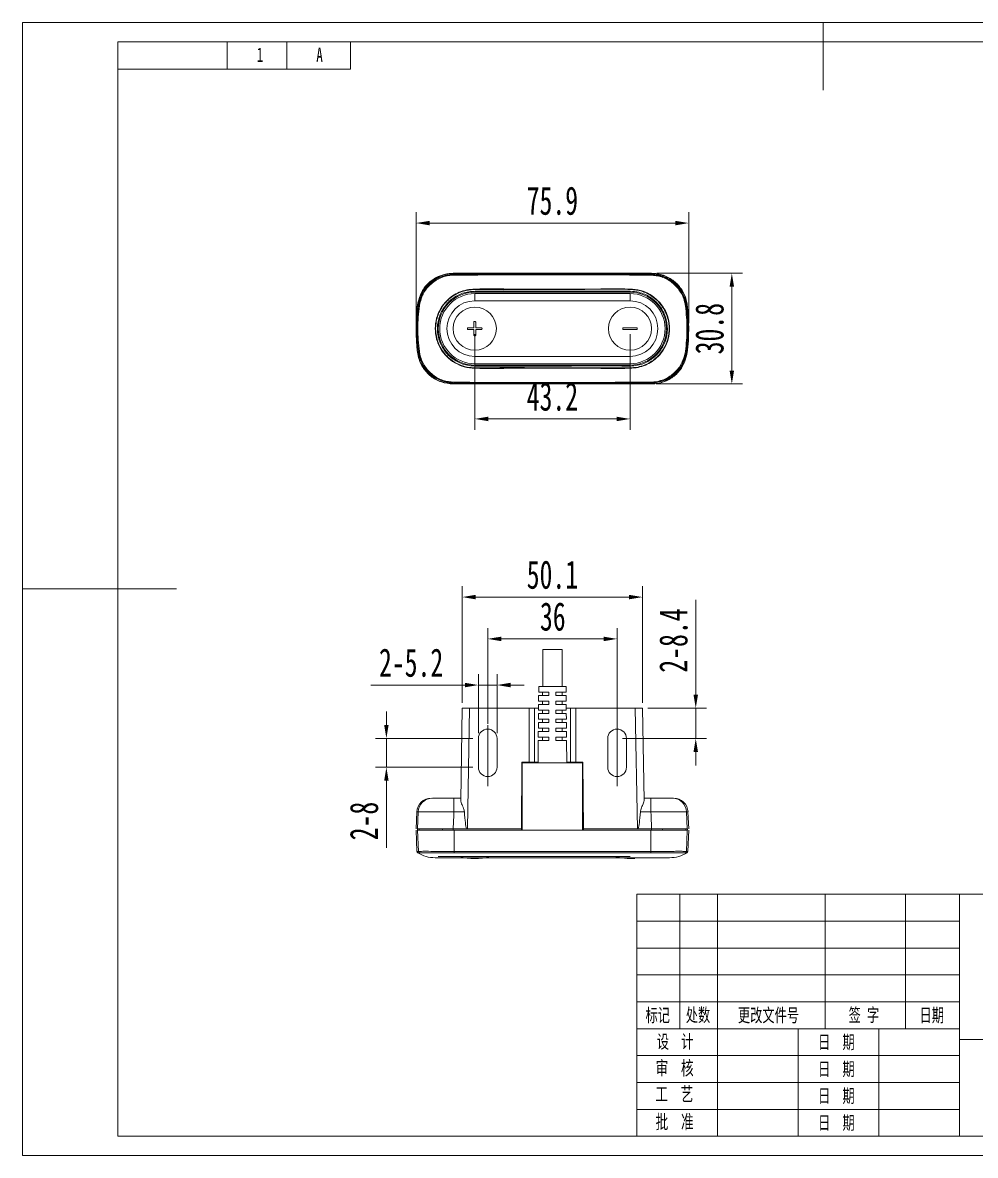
# Model space of a CAD drawing. Header units: millimetres. Extents: x 37 to 3702, y -325 to 1382.
# Drawn here: x 2699.8 to 2964.9, y 83.6 to 398.6 of the extents above; entities that cross this region are included whole.
import ezdxf

# ---------------------------------------------------------------- set-up
doc = ezdxf.new("R2010")
doc.units = ezdxf.units.MM
doc.header["$PDSIZE"] = -1
doc.layers.get('0').update_dxf_attribs({"lineweight": 20})
for name, color, linetype, lineweight in [('1轮廓实线层', 7, 'Continuous', 30), ('2细线层', 4, 'Continuous', 0), ('AM_5', 3, 'Continuous', 25), ('CAXA0', 7, 'Continuous', 70), ('CAXA3', 7, 'Continuous', 18), ('图框层', 7, 'Continuous', 15)]:
    doc.layers.add(name, color=color, linetype=linetype, lineweight=lineweight)
doc.layers.add('5剖面线层', color=2, linetype='Continuous')
doc.styles.add('标准', font='', dxfattribs={"width": 0.667})
doc.styles.get('标准').set_extended_font_data('SimSun')
doc.dimstyles.new('标准$0', dxfattribs={"dimscale": 1.5, "dimtxt": 5.25, "dimasz": 2.5, "dimexe": 2, "dimexo": 1, "dimgap": 1.5, "dimtad": 1, "dimdec": 1, "dimdsep": 46, "dimtxsty": '标准', "dimcen": 2.5, "dimadec": 0, "dimazin": 0, "dimtfac": 0.714286, "dimtdec": 1, "dimtmove": 0, "dimatfit": 3, "dimfxl": 0, "dimtolj": 1, "dimtzin": 0, "dimlwd": 15, "dimlwe": 15, "dimarcsym": 0})

# ---------------------------------------------------------------- blocks, each defined once
blk = doc.blocks.new('*D152')
at = {"layer": 'AM_5', "color": 0, "linetype": 'Continuous', "lineweight": 15, "transparency": 16777216}
for p, q in [((2809.26, 315), (2809.26, 345.86)), ((2885.14, 315), (2885.14, 345.86)), ((2813.01, 342.86), (2881.39, 342.86))]:
    blk.add_line(p, q, dxfattribs=at)
at = {"layer": 'AM_5', "color": 0, "transparency": 16777216}
for points in [[(2813.01, 343.48), (2813.01, 342.23), (2809.26, 342.86)], [(2881.39, 343.48), (2881.39, 342.23), (2885.14, 342.86)]]:
    blk.add_solid(points, dxfattribs=at)
at = {"layer": 'Defpoints', "color": 0, "transparency": 16777216}
for p in [(2885.14, 342.86), (2809.26, 313.5), (2885.14, 313.5)]:
    blk.add_point(p, dxfattribs=at)
at = {"layer": 'AM_5', "color": 0, "lineweight": 20, "transparency": 16777216, "insert": (2847.2, 349.04), "char_height": 7.875, "attachment_point": 5, "style": '标准'}
blk.add_mtext('\\A1;75.9', dxfattribs=at)
blk = doc.blocks.new('*D153')
at = {"layer": 'AM_5', "color": 0, "linetype": 'Continuous', "lineweight": 15, "transparency": 16777216}
for p, q in [((2876.29, 328.89), (2900.14, 328.89)), ((2897.14, 325.14), (2897.14, 301.86)), ((2876.05, 298.11), (2900.14, 298.11))]:
    blk.add_line(p, q, dxfattribs=at)
at = {"layer": 'AM_5', "color": 0, "transparency": 16777216}
for points in [[(2896.51, 325.14), (2897.76, 325.14), (2897.14, 328.89)], [(2896.51, 301.86), (2897.76, 301.86), (2897.14, 298.11)]]:
    blk.add_solid(points, dxfattribs=at)
at = {"layer": 'Defpoints', "color": 0, "transparency": 16777216}
for p in [(2874.79, 328.89), (2874.55, 298.11), (2897.14, 298.11)]:
    blk.add_point(p, dxfattribs=at)
at = {"layer": 'AM_5', "color": 0, "lineweight": 20, "transparency": 16777216, "insert": (2890.95, 313.5), "char_height": 7.875, "attachment_point": 5, "rotation": 90, "style": '标准'}
blk.add_mtext('\\A1;30.8', dxfattribs=at)
blk = doc.blocks.new('*D154')
at = {"layer": 'AM_5', "color": 0, "linetype": 'Continuous', "lineweight": 15, "transparency": 16777216}
for p, q in [((2825.6, 312), (2825.6, 285.4)), ((2868.8, 312), (2868.8, 285.4)), ((2829.35, 288.4), (2865.05, 288.4))]:
    blk.add_line(p, q, dxfattribs=at)
at = {"layer": 'AM_5', "color": 0, "transparency": 16777216}
for points in [[(2829.35, 289.02), (2829.35, 287.77), (2825.6, 288.4)], [(2865.05, 289.02), (2865.05, 287.77), (2868.8, 288.4)]]:
    blk.add_solid(points, dxfattribs=at)
at = {"layer": 'Defpoints', "color": 0, "transparency": 16777216}
for p in [(2825.6, 313.5), (2868.8, 313.5), (2868.8, 288.4)]:
    blk.add_point(p, dxfattribs=at)
at = {"layer": 'AM_5', "color": 0, "lineweight": 20, "transparency": 16777216, "insert": (2847.2, 294.58), "char_height": 7.875, "attachment_point": 5, "style": '标准'}
blk.add_mtext('\\A1;43.2', dxfattribs=at)
blk = doc.blocks.new('*D155')
at = {"color": 0, "linetype": 'Continuous', "lineweight": 15, "transparency": 16777216}
for p, q in [((2829.2, 203.65), (2829.2, 230.23)), ((2865.2, 203.65), (2865.2, 230.23)), ((2832.95, 227.23), (2861.45, 227.23))]:
    blk.add_line(p, q, dxfattribs=at)
at = {"color": 0, "transparency": 16777216}
for points in [[(2832.95, 227.85), (2832.95, 226.6), (2829.2, 227.23)], [(2861.45, 227.85), (2861.45, 226.6), (2865.2, 227.23)]]:
    blk.add_solid(points, dxfattribs=at)
at = {"layer": 'Defpoints', "color": 0, "transparency": 16777216}
for p in [(2865.2, 227.23), (2829.2, 202.15), (2865.2, 202.15)]:
    blk.add_point(p, dxfattribs=at)
at = {"color": 0, "lineweight": 20, "transparency": 16777216, "insert": (2847.31, 233.41), "char_height": 7.875, "attachment_point": 5, "style": '标准'}
blk.add_mtext('\\A1;36', dxfattribs=at)
blk = doc.blocks.new('*D156')
at = {"color": 0, "linetype": 'Continuous', "lineweight": 15, "transparency": 16777216}
for p, q in [((2822.13, 209.45), (2822.13, 241.86)), ((2872.26, 209.45), (2872.26, 241.86)), ((2825.88, 238.86), (2868.51, 238.86))]:
    blk.add_line(p, q, dxfattribs=at)
at = {"color": 0, "transparency": 16777216}
for points in [[(2825.88, 239.48), (2825.88, 238.23), (2822.13, 238.86)], [(2868.51, 239.48), (2868.51, 238.23), (2872.26, 238.86)]]:
    blk.add_solid(points, dxfattribs=at)
at = {"layer": 'Defpoints', "color": 0, "transparency": 16777216}
for p in [(2872.26, 238.86), (2822.13, 207.95), (2872.26, 207.95)]:
    blk.add_point(p, dxfattribs=at)
at = {"color": 0, "lineweight": 20, "transparency": 16777216, "insert": (2847.2, 245.05), "char_height": 7.875, "attachment_point": 5, "style": '标准'}
blk.add_mtext('\\A1;50.1', dxfattribs=at)
blk = doc.blocks.new('*D157')
at = {"color": 0, "linetype": 'Continuous', "lineweight": 15, "transparency": 16777216}
for p, q in [((2826.6, 201.05), (2826.6, 217.4)), ((2831.8, 201.05), (2831.8, 217.4)), ((2822.85, 214.4), (2796.67, 214.4)), ((2831.8, 214.4), (2826.6, 214.4)), ((2835.55, 214.4), (2839.3, 214.4))]:
    blk.add_line(p, q, dxfattribs=at)
at = {"color": 0, "transparency": 16777216}
for points in [[(2822.85, 215.02), (2822.85, 213.77), (2826.6, 214.4)], [(2835.55, 215.02), (2835.55, 213.77), (2831.8, 214.4)]]:
    blk.add_solid(points, dxfattribs=at)
at = {"layer": 'Defpoints', "color": 0, "transparency": 16777216}
for p in [(2826.6, 214.4), (2826.6, 199.55), (2831.8, 199.55)]:
    blk.add_point(p, dxfattribs=at)
at = {"color": 0, "lineweight": 20, "transparency": 16777216, "insert": (2807.88, 220.58), "char_height": 7.875, "attachment_point": 5, "style": '标准'}
blk.add_mtext('\\A1;2-5.2', dxfattribs=at)
blk = doc.blocks.new('*D158')
at = {"color": 0, "linetype": 'Continuous', "lineweight": 15, "transparency": 16777216}
for p, q in [((2801, 203.3), (2801, 207.05)), ((2825.1, 199.55), (2798, 199.55)), ((2801, 199.55), (2801, 191.55)), ((2825.1, 191.55), (2798, 191.55)), ((2801, 187.8), (2801, 169.11))]:
    blk.add_line(p, q, dxfattribs=at)
at = {"color": 0, "transparency": 16777216}
for points in [[(2800.38, 203.3), (2801.63, 203.3), (2801, 199.55)], [(2800.38, 187.8), (2801.63, 187.8), (2801, 191.55)]]:
    blk.add_solid(points, dxfattribs=at)
at = {"layer": 'Defpoints', "color": 0, "transparency": 16777216}
for p in [(2826.6, 199.55), (2801, 191.55), (2826.6, 191.55)]:
    blk.add_point(p, dxfattribs=at)
at = {"color": 0, "lineweight": 20, "transparency": 16777216, "insert": (2794.81, 176.58), "char_height": 7.875, "attachment_point": 5, "rotation": 90, "style": '标准'}
blk.add_mtext('\\A1;2-8', dxfattribs=at)
blk = doc.blocks.new('*D159')
at = {"color": 0, "linetype": 'Continuous', "lineweight": 15, "transparency": 16777216}
for p, q in [((2887.09, 211.7), (2887.09, 238.09)), ((2873.76, 207.95), (2890.09, 207.95)), ((2887.09, 199.55), (2887.09, 207.95)), ((2866.7, 199.55), (2890.09, 199.55)), ((2887.09, 195.8), (2887.09, 192.05))]:
    blk.add_line(p, q, dxfattribs=at)
at = {"color": 0, "transparency": 16777216}
for points in [[(2886.47, 211.7), (2887.72, 211.7), (2887.09, 207.95)], [(2886.47, 195.8), (2887.72, 195.8), (2887.09, 199.55)]]:
    blk.add_solid(points, dxfattribs=at)
at = {"layer": 'Defpoints', "color": 0, "transparency": 16777216}
for p in [(2872.26, 207.95), (2865.2, 199.55), (2887.09, 199.55)]:
    blk.add_point(p, dxfattribs=at)
at = {"color": 0, "lineweight": 20, "transparency": 16777216, "insert": (2880.91, 226.77), "char_height": 7.875, "attachment_point": 5, "rotation": 90, "style": '标准'}
blk.add_mtext('\\A1;2-8.4', dxfattribs=at)

msp = doc.modelspace()

# ---------------------------------------------------------------- linework, layer by layer
at = {"color": 7, "lineweight": 20}
for p, q in [((2823.29, 328.89), (2819.6, 328.89)), ((2819.84, 328.89), (2819.84, 328.63)), ((2819.84, 328.89), (2838.8, 328.89)), ((2838.58, 328.91), (2823.55, 328.91)), ((2838.58, 328.91), (2838.58, 328.89)), ((2838.58, 328.91), (2838.74, 328.91)), ((2838.74, 328.89), (2838.74, 328.91)), ((2838.74, 328.91), (2840.7, 328.91)), ((2855.6, 328.89), (2838.8, 328.89)), ((2840.96, 328.89), (2840.7, 328.91)), ((2853.7, 328.91), (2853.44, 328.89)), ((2853.7, 328.91), (2855.65, 328.91)), ((2855.6, 328.89), (2874.55, 328.89)), ((2855.65, 328.89), (2855.65, 328.91)), ((2855.81, 328.91), (2855.65, 328.91)), ((2855.81, 328.89), (2855.81, 328.91)), ((2870.85, 328.91), (2855.81, 328.91)), ((2874.79, 328.89), (2871.11, 328.89)), ((2874.55, 328.89), (2874.55, 328.63)), ((2825.6, 323.89), (2825.6, 323.65)), ((2868.8, 323.65), (2825.6, 323.65)), ((2825.6, 323.25), (2868.8, 323.25)), ((2825.6, 321.25), (2825.6, 323.25)), ((2868.8, 323.89), (2868.8, 323.65)), ((2868.8, 321.25), (2868.8, 323.25)), ((2809.66, 319.9), (2809.92, 319.87)), ((2825.6, 321.25), (2868.8, 321.25)), ((2884.73, 319.9), (2884.48, 319.87)), ((2825.33, 315.25), (2825.33, 313.77)), ((2825.87, 313.77), (2825.87, 315.25)), ((2825.33, 313.77), (2823.84, 313.77)), ((2823.84, 313.23), (2825.33, 313.23)), ((2825.33, 313.23), (2825.33, 311.74)), ((2827.35, 313.77), (2825.87, 313.77)), ((2825.87, 313.23), (2827.35, 313.23)), ((2825.87, 311.74), (2825.87, 313.23)), ((2870.55, 313.77), (2867.04, 313.77)), ((2867.04, 313.23), (2870.55, 313.23)), ((2809.66, 307.09), (2809.92, 307.13)), ((2825.6, 305.75), (2825.6, 303.75)), ((2825.6, 305.75), (2868.8, 305.75)), ((2868.8, 305.75), (2868.8, 303.75)), ((2884.73, 307.09), (2884.48, 307.13)), ((2825.6, 303.75), (2868.8, 303.75)), ((2825.6, 303.35), (2868.8, 303.35)), ((2825.6, 303.35), (2825.6, 303.11)), ((2868.8, 303.35), (2868.8, 303.11)), ((2819.6, 298.11), (2874.79, 298.11)), ((2819.84, 298.11), (2819.84, 298.37)), ((2874.55, 298.11), (2819.84, 298.11)), ((2874.55, 298.11), (2874.55, 298.37)), ((2844.5, 224.28), (2844.5, 213.95)), ((2844.5, 224.28), (2844.5, 224.28)), ((2844.5, 224.28), (2849.9, 224.28)), ((2849.9, 213.95), (2849.9, 224.28)), ((2844.5, 222.45), (2844.5, 222.45)), ((2843.37, 211.45), (2843.35, 209.95)), ((2846.2, 211.45), (2843.37, 211.45)), ((2843.39, 213.95), (2843.38, 212.45)), ((2846.2, 212.45), (2843.38, 212.45)), ((2851.01, 213.95), (2843.39, 213.95)), ((2844.45, 212.45), (2844.45, 211.45)), ((2846.2, 211.45), (2846.2, 212.45)), ((2848.2, 212.45), (2851.02, 212.45)), ((2848.2, 212.45), (2848.2, 211.45)), ((2848.2, 211.45), (2851.03, 211.45)), ((2849.95, 211.45), (2849.95, 212.45)), ((2851.02, 212.45), (2851.01, 213.95)), ((2851.04, 209.95), (2851.03, 211.45)), ((2821.69, 182.28), (2822.13, 207.95)), ((2822.13, 207.95), (2824.13, 207.95)), ((2824.13, 207.95), (2823.55, 174.45)), ((2824.13, 207.95), (2840.7, 207.95)), ((2840.7, 192.95), (2840.7, 207.95)), ((2840.7, 207.95), (2842.2, 207.95)), ((2842.2, 207.95), (2842.2, 192.95)), ((2842.2, 207.95), (2843.34, 207.95)), ((2843.35, 208.95), (2843.33, 207.45)), ((2846.2, 209.95), (2843.35, 209.95)), ((2846.2, 208.95), (2843.35, 208.95)), ((2844.45, 209.95), (2844.45, 208.95)), ((2846.2, 208.95), (2846.2, 209.95)), ((2848.2, 209.95), (2851.04, 209.95)), ((2848.2, 209.95), (2848.2, 208.95)), ((2848.2, 208.95), (2851.05, 208.95)), ((2849.95, 208.95), (2849.95, 209.95)), ((2851.06, 207.45), (2851.05, 208.95)), ((2851.06, 207.95), (2852.2, 207.95)), ((2852.2, 192.95), (2852.2, 207.95)), ((2852.2, 207.95), (2853.7, 207.95)), ((2853.7, 207.95), (2853.7, 192.95)), ((2853.7, 207.95), (2870.26, 207.95)), ((2870.85, 174.45), (2870.26, 207.95)), ((2870.26, 207.95), (2872.26, 207.95)), ((2872.26, 207.95), (2872.71, 182.28)), ((2843.32, 206.45), (2843.31, 204.95)), ((2846.2, 204.95), (2843.31, 204.95)), ((2846.2, 206.45), (2843.32, 206.45)), ((2846.2, 207.45), (2843.33, 207.45)), ((2844.45, 207.45), (2844.45, 206.45)), ((2844.45, 204.95), (2844.45, 203.95)), ((2846.2, 206.45), (2846.2, 207.45)), ((2846.2, 203.95), (2846.2, 204.95)), ((2848.2, 207.45), (2851.06, 207.45)), ((2848.2, 207.45), (2848.2, 206.45)), ((2848.2, 206.45), (2851.07, 206.45)), ((2848.2, 204.95), (2851.08, 204.95)), ((2848.2, 204.95), (2848.2, 203.95)), ((2849.95, 206.45), (2849.95, 207.45)), ((2849.95, 203.95), (2849.95, 204.95)), ((2851.08, 204.95), (2851.07, 206.45)), ((2829.2, 203.27), (2829.2, 186.29)), ((2843.3, 203.95), (2843.29, 202.45)), ((2846.2, 202.45), (2843.29, 202.45)), ((2846.2, 203.95), (2843.3, 203.95)), ((2844.45, 202.45), (2844.45, 201.45)), ((2846.2, 201.45), (2846.2, 202.45)), ((2848.2, 203.95), (2851.09, 203.95)), ((2848.2, 202.45), (2851.11, 202.45)), ((2848.2, 202.45), (2848.2, 201.45)), ((2849.95, 201.45), (2849.95, 202.45)), ((2851.11, 202.45), (2851.09, 203.95)), ((2865.2, 203.56), (2865.2, 186.29)), ((2826.6, 199.55), (2826.6, 191.55)), ((2831.8, 191.55), (2831.8, 199.55)), ((2843.26, 198.95), (2843.2, 192.75)), ((2846.2, 198.95), (2843.26, 198.95)), ((2843.28, 201.45), (2843.27, 199.95)), ((2846.2, 199.95), (2843.27, 199.95)), ((2846.2, 201.45), (2843.28, 201.45)), ((2844.45, 199.95), (2844.45, 198.95)), ((2846.2, 198.95), (2846.2, 199.95)), ((2848.2, 201.45), (2851.11, 201.45)), ((2848.2, 199.95), (2851.13, 199.95)), ((2848.2, 199.95), (2848.2, 198.95)), ((2848.2, 198.95), (2851.14, 198.95)), ((2849.95, 198.95), (2849.95, 199.95)), ((2851.13, 199.95), (2851.11, 201.45)), ((2851.19, 192.75), (2851.14, 198.95)), ((2862.6, 199.55), (2862.6, 191.55)), ((2867.8, 191.55), (2867.8, 199.55)), ((2838.58, 174.45), (2838.74, 192.95)), ((2838.74, 192.95), (2840.7, 192.95)), ((2838.8, 174.05), (2838.8, 192.75)), ((2855.6, 192.75), (2838.8, 192.75)), ((2842.2, 192.95), (2840.7, 192.95)), ((2842.2, 192.95), (2843.21, 192.95)), ((2851.19, 192.95), (2852.2, 192.95)), ((2853.7, 192.95), (2852.2, 192.95)), ((2853.7, 192.95), (2855.65, 192.95)), ((2855.6, 174.05), (2855.6, 192.75)), ((2855.81, 174.45), (2855.65, 192.95)), ((2838.8, 189.95), (2838.72, 189.95)), ((2855.6, 189.95), (2855.68, 189.95)), ((2819.78, 179.13), (2819.78, 182.95)), ((2819.78, 182.95), (2821.7, 182.95)), ((2872.7, 182.95), (2874.62, 182.95)), ((2874.62, 179.13), (2874.62, 182.95)), ((2880.56, 182.95), (2880.94, 182.95)), ((2838.8, 180.55), (2838.64, 180.55)), ((2855.76, 180.55), (2855.6, 180.55)), ((2855.7, 180.55), (2855.7, 175.85)), ((2809.46, 179.13), (2809.26, 174.45)), ((2809.87, 179.13), (2809.46, 179.13)), ((2809.7, 174.45), (2809.87, 179.13)), ((2822.72, 179.13), (2819.78, 179.13)), ((2855.78, 178.64), (2855.7, 178.64)), ((2874.62, 179.13), (2871.68, 179.13)), ((2884.53, 179.13), (2884.7, 174.45)), ((2884.93, 179.13), (2884.53, 179.13)), ((2885.14, 174.45), (2884.93, 179.13)), ((2809.26, 174.05), (2809.52, 168.11)), ((2809.64, 174.45), (2809.64, 174.05)), ((2809.66, 174.05), (2809.92, 168.13)), ((2810.08, 174.45), (2810.08, 174.05)), ((2816.6, 174.35), (2816.6, 174.05)), ((2819.59, 174.45), (2819.59, 174.05)), ((2819.84, 174.05), (2819.59, 174.05)), ((2823.29, 174.45), (2819.6, 174.45)), ((2819.84, 174.05), (2819.84, 168.11)), ((2819.84, 174.05), (2838.8, 174.05)), ((2823.55, 174.45), (2823.29, 174.45)), ((2838.58, 174.45), (2823.55, 174.45)), ((2838.58, 174.45), (2838.58, 174.05)), ((2838.59, 175.85), (2838.8, 175.85)), ((2838.8, 175.55), (2838.59, 175.55)), ((2838.8, 176.05), (2838.6, 176.05)), ((2838.7, 176.05), (2838.7, 175.85)), ((2855.6, 174.05), (2838.8, 174.05)), ((2855.6, 175.85), (2855.8, 175.85)), ((2855.8, 175.55), (2855.6, 175.55)), ((2855.6, 174.05), (2874.55, 174.05)), ((2870.85, 174.45), (2855.81, 174.45)), ((2855.82, 174.05), (2855.81, 174.45)), ((2871.11, 174.45), (2870.85, 174.45)), ((2874.79, 174.45), (2871.11, 174.45)), ((2874.55, 174.05), (2874.55, 168.11)), ((2874.81, 174.05), (2874.55, 174.05)), ((2874.81, 174.45), (2874.81, 174.05)), ((2877.8, 174.05), (2877.8, 174.35)), ((2884.32, 174.45), (2884.32, 174.05)), ((2884.73, 174.05), (2884.48, 168.13)), ((2884.76, 174.05), (2884.76, 174.45)), ((2884.87, 168.11), (2885.13, 174.05)), ((2819.84, 167.71), (2819.84, 168.11)), ((2874.55, 168.11), (2874.56, 167.71)), ((2825.6, 166.75), (2815.45, 166.75)), ((2868.8, 166.75), (2825.6, 166.75)), ((2870.73, 156.21), (2870.73, 88.92)), ((2870.73, 156.21), (2870.73, 88.92))]:
    msp.add_line(p, q, dxfattribs=at)
at = {"color": 7, "lineweight": 20, "flags": 128}
for points in [[(2819.78, 179.13), (2819.75, 178.23), (2819.6, 174.45)], [(2874.79, 174.45), (2874.65, 178.23), (2874.62, 179.13)]]:
    msp.add_lwpolyline(points, dxfattribs=at)
at = {"color": 7, "lineweight": 20}
for centre in [(2825.6, 313.5), (2868.8, 313.5)]:
    msp.add_circle(centre, 6, dxfattribs=at)
for centre, radius, start, end in [((2822.98, 328.42), 3.14, 176.2347, 180.513), ((2871.42, 328.42), 3.14, 359.4869, 3.766), ((2825.6, 313.5), 10.15, 90, 270), ((2825.6, 313.5), 9.75, 90, 270), ((2868.8, 313.5), 10.15, 270, 90), ((2868.8, 313.5), 9.75, 270, 90), ((2860.63, 313.5), 51.37, 172.5009, 187.4991), ((2860.6, 313.5), 51.34, 172.8324, 187.1676), ((2809.38, 313.72), 6.18, 82.5014, 84.9767), ((2825.6, 313.5), 7.75, 90, 270), ((2868.8, 313.5), 7.75, 270, 90), ((2885.02, 313.71), 6.18, 95.0242, 97.4985), ((2833.77, 313.5), 51.37, 352.5009, 7.4991), ((2833.8, 313.5), 51.34, 352.8324, 7.1676), ((2809.38, 313.29), 6.18, 275.0242, 277.4985), ((2885.02, 313.28), 6.18, 262.5014, 264.9767), ((2822.98, 298.58), 3.14, 179.4869, 183.766), ((2871.42, 298.58), 3.14, 356.2347, 0.513), ((2829.2, 199.55), 2.6, 0, 180), ((2865.2, 199.55), 2.6, 0, 180), ((2829.2, 191.55), 2.6, 180, 0), ((2865.2, 191.55), 2.6, 180, 0), ((2839.19, 187.25), 0.5, 142.3082, 179.5), ((2838.79, 186.88), 0.392, 89.0896, 104.4853), ((2855.2, 187.25), 0.5, 0.5, 37.6918), ((2855.6, 186.88), 0.392, 75.5147, 90.9104), ((2813.46, 178.95), 4, 90, 177.5), ((2813.85, 178.97), 3.98, 90.2175, 177.7421), ((2880.55, 178.97), 3.98, 2.2579, 89.7825), ((2880.94, 178.95), 4, 2.5, 90), ((2838.78, 180.39), 0.674, 88.4619, 102.0216), ((2838.76, 180.3), 0.744, 86.8564, 99.1121), ((2855.62, 180.39), 0.674, 77.9784, 91.5381), ((2855.64, 180.3), 0.744, 80.8879, 93.1436), ((2810.02, 168.14), 0.5, 182.4685, 238.8507), ((2810.42, 168.16), 0.501, 182.4726, 242.0049), ((2883.98, 168.16), 0.501, 297.9951, 357.5274), ((2884.38, 168.14), 0.5, 301.16, 357.4968), ((2825.6, 181.75), 15.6, 254.0576, 285.9424), ((2868.8, 181.75), 15.6, 254.0576, 274.9363)]:
    msp.add_arc(centre, radius, start, end, dxfattribs=at)
for centre, major_axis, ratio, start_param, end_param in [((2823.55, 326.91), (2, 0), 0.999848, 1.570796, 1.703046), ((2870.85, 326.91), (-2, 0), 0.999848, 4.58014, 4.712389), ((2838.14, 181.05), (1, 0), 0.5, 5.231641, 5.431198), ((2856.26, 181.05), (1, 0), 0.5, 3.99358, 4.193137), ((2824.34, 219.86), (0.8, 45.81), 0.043654, 2.667201, 3.010107), ((2870.05, 219.86), (-0.8, 45.81), 0.043654, 3.273078, 3.615984)]:
    msp.add_ellipse(centre, major_axis=major_axis, ratio=ratio, start_param=start_param, end_param=end_param, dxfattribs=at)
for points, knots in [([(2809.66, 319.9), (2809.92, 321.04), (2810.43, 323.3), (2812.57, 326.13), (2815.44, 328.11), (2818.04, 328.83), (2819.51, 328.88), (2819.84, 328.89)], [0, 0, 0, 0, 0.233384, 0.46678, 0.699911, 0.933078, 1, 1, 1, 1]), ([(2809.7, 320.2), (2809.95, 321.3), (2810.46, 323.5), (2812.56, 326.25), (2815.37, 328.16), (2817.88, 328.84), (2819.3, 328.88), (2819.6, 328.89)], [0, 0, 0, 0, 0.234298, 0.468605, 0.702719, 0.936792, 1, 1, 1, 1]), ([(2809.92, 319.87), (2809.92, 319.87), (2810.05, 320.91), (2810.66, 323.03), (2812.58, 325.78), (2815.35, 327.78), (2817.93, 328.54), (2819.45, 328.63), (2819.84, 328.63), (2819.84, 328.63)], [0, 0, 0, 0, 0.000004, 0.218071, 0.451333, 0.684269, 0.917217, 0.999996, 1, 1, 1, 1]), ([(2819.59, 328.51), (2818.43, 328.39), (2816.13, 328.15), (2813.14, 326.27), (2810.89, 323.55), (2810.35, 321.3), (2810.08, 320.17)], [0, 0, 0, 0, 0.249986, 0.499908, 0.749792, 1, 1, 1, 1]), ([(2819.84, 328.39), (2819.45, 328.37), (2817.98, 328.29), (2815.48, 327.51), (2812.81, 325.57), (2810.89, 322.91), (2810.41, 320.84), (2810.18, 319.84)], [0, 0, 0, 0, 0.083038, 0.316192, 0.548943, 0.781924, 1, 1, 1, 1]), ([(2819.84, 328.63), (2823.42, 328.63), (2830.57, 328.62), (2844.88, 328.63), (2859.54, 328.62), (2870.62, 328.63), (2874.55, 328.63)], [0, 0, 0, 0, 0.196127, 0.392262, 0.784522, 1, 1, 1, 1]), ([(2874.56, 328.39), (2870.63, 328.41), (2861.2, 328.45), (2847.36, 328.43), (2833.05, 328.44), (2824.24, 328.41), (2819.84, 328.39)], [0, 0, 0, 0, 0.215547, 0.517017, 0.758508, 1, 1, 1, 1]), ([(2874.55, 328.89), (2874.75, 328.88), (2875.3, 328.87), (2876.16, 328.78), (2877.1, 328.58), (2877.86, 328.35), (2878.65, 328.04), (2879.43, 327.67), (2880.25, 327.17), (2880.89, 326.7), (2881.54, 326.16), (2882.15, 325.55), (2882.76, 324.81), (2883.21, 324.15), (2883.65, 323.41), (2884.06, 322.55), (2884.37, 321.64), (2884.6, 320.76), (2884.68, 320.23), (2884.73, 319.9)], [0, 0, 0, 0, 0.039501, 0.111865, 0.174198, 0.233473, 0.272975, 0.345342, 0.40768, 0.466963, 0.506417, 0.578697, 0.640957, 0.700165, 0.739614, 0.815549, 0.892589, 0.933315, 1, 1, 1, 1]), ([(2874.55, 328.63), (2874.55, 328.63), (2875.07, 328.63), (2875.86, 328.57), (2876.89, 328.36), (2877.67, 328.14), (2878.44, 327.86), (2879.26, 327.47), (2879.99, 327.03), (2880.61, 326.59), (2881.2, 326.12), (2881.8, 325.54), (2882.41, 324.83), (2882.92, 324.13), (2883.35, 323.41), (2883.72, 322.66), (2884.03, 321.87), (2884.24, 321.13), (2884.39, 320.46), (2884.45, 320.07), (2884.48, 319.87), (2884.48, 319.87)], [0, 0, 0, 0, 0.000004, 0.107935, 0.162616, 0.217992, 0.275406, 0.333358, 0.406779, 0.451225, 0.49065, 0.562875, 0.625087, 0.684248, 0.741616, 0.79952, 0.858125, 0.917287, 0.958568, 0.999996, 1, 1, 1, 1]), ([(2884.21, 319.84), (2884.14, 320.23), (2883.89, 321.68), (2882.81, 324.06), (2880.56, 326.48), (2877.69, 328.06), (2875.58, 328.28), (2874.56, 328.39)], [0, 0, 0, 0, 0.083044, 0.315793, 0.548421, 0.781453, 1, 1, 1, 1]), ([(2874.79, 328.89), (2875.92, 328.78), (2878.17, 328.56), (2881.16, 326.84), (2883.42, 324.3), (2884.43, 321.9), (2884.65, 320.5), (2884.7, 320.2)], [0, 0, 0, 0, 0.234298, 0.468605, 0.702719, 0.936792, 1, 1, 1, 1]), ([(2884.32, 320.17), (2884.05, 321.3), (2883.51, 323.55), (2881.26, 326.27), (2878.27, 328.15), (2875.96, 328.39), (2874.81, 328.51)], [0, 0, 0, 0, 0.249986, 0.499908, 0.749792, 1, 1, 1, 1]), ([(2847.23, 324.5), (2850.84, 324.47), (2858.01, 324.41), (2866.17, 324.74), (2871.71, 324.27), (2874.42, 323.09), (2876.67, 321.35), (2878.41, 319.09), (2879.54, 316.42), (2879.93, 313.5), (2879.54, 310.58), (2878.41, 307.91), (2876.82, 305.83), (2875, 304.33), (2873.11, 303.31), (2871, 302.63), (2865.93, 302.32), (2857.99, 302.58), (2847.2, 302.45), (2836.41, 302.6), (2828.23, 302.25), (2822.68, 302.73), (2819.98, 303.91), (2817.72, 305.65), (2815.98, 307.91), (2814.86, 310.58), (2814.47, 313.5), (2814.86, 316.42), (2815.98, 319.09), (2817.58, 321.17), (2819.4, 322.67), (2821.28, 323.69), (2823.4, 324.37), (2828.47, 324.68), (2836.41, 324.42), (2843.59, 324.5), (2847.22, 324.5), (2847.23, 324.5)], [0, 0, 0, 0, 0.069696, 0.138339, 0.157946, 0.176338, 0.194408, 0.212473, 0.230898, 0.249766, 0.268634, 0.287059, 0.305124, 0.318688, 0.332377, 0.346246, 0.361265, 0.430008, 0.499802, 0.569596, 0.638339, 0.657946, 0.676338, 0.694408, 0.712473, 0.730898, 0.749766, 0.768634, 0.787059, 0.805124, 0.818688, 0.832377, 0.846246, 0.861265, 0.930008, 0.999802, 1, 1, 1, 1]), ([(2847.2, 324.39), (2847.53, 324.39), (2849.2, 324.39), (2856.2, 324.37), (2863.89, 324.58), (2871.55, 324.26), (2874.83, 322.81), (2877.57, 320.3), (2879.33, 317.01), (2879.9, 313.33), (2879.21, 309.66), (2877.36, 306.43), (2874.54, 304.01), (2871.39, 302.73), (2868.4, 302.58), (2860.55, 302.67), (2847.47, 302.52), (2834.4, 302.74), (2826.56, 302.55), (2823.57, 302.64), (2820.36, 303.71), (2817.42, 306), (2815.39, 309.13), (2814.52, 312.75), (2814.9, 316.46), (2816.48, 319.84), (2819.09, 322.49), (2822.2, 324.04), (2825.35, 324.47), (2832.04, 324.27), (2839.33, 324.4), (2845.64, 324.39), (2847.2, 324.39)], [0, 0, 0, 0, 0.006471, 0.032356, 0.135897, 0.156415, 0.180068, 0.203754, 0.227398, 0.251084, 0.274715, 0.298401, 0.322062, 0.345725, 0.362702, 0.379924, 0.498213, 0.616502, 0.633592, 0.650613, 0.674279, 0.69794, 0.721607, 0.745271, 0.768929, 0.7926, 0.816268, 0.839936, 0.858422, 0.877533, 0.969737, 1, 1, 1, 1]), ([(2847.2, 323.89), (2846.86, 323.89), (2845.2, 323.89), (2838.2, 323.89), (2830.95, 323.91), (2824.4, 323.88), (2822.08, 323.4), (2819.39, 322.08), (2816.9, 319.54), (2815.39, 316.32), (2815.03, 312.79), (2815.86, 309.33), (2817.79, 306.34), (2820.6, 304.17), (2823.43, 303.2), (2825.81, 303.09), (2828.22, 303.12), (2832.45, 303.1), (2840.76, 303.12), (2852.52, 303.08), (2862.59, 303.18), (2868.73, 303.07), (2871.37, 303.27), (2874.27, 304.44), (2876.97, 306.76), (2878.74, 309.84), (2879.39, 313.34), (2878.85, 316.85), (2877.17, 319.99), (2874.55, 322.39), (2871.63, 323.66), (2868.87, 323.94), (2866.46, 323.88), (2864.08, 323.89), (2860.85, 323.89), (2855.24, 323.89), (2850.39, 323.89), (2847.2, 323.89)], [0, 0, 0, 0, 0.006605, 0.033023, 0.138696, 0.15045, 0.162439, 0.185486, 0.208533, 0.231582, 0.254619, 0.277662, 0.300707, 0.323748, 0.346793, 0.358682, 0.37067, 0.394645, 0.442596, 0.535145, 0.627694, 0.642199, 0.656777, 0.679818, 0.702859, 0.725922, 0.748933, 0.771997, 0.795021, 0.818084, 0.841118, 0.856775, 0.872776, 0.888778, 0.903885, 0.936784, 1, 1, 1, 1]), ([(2809.92, 307.13), (2809.81, 308.18), (2809.58, 310.28), (2809.49, 313.46), (2809.58, 316.67), (2809.8, 318.8), (2809.92, 319.87)], [0, 0, 0, 0, 0.247563, 0.49608, 0.74754, 1, 1, 1, 1]), ([(2810.18, 319.84), (2810.06, 318.8), (2809.82, 316.71), (2809.73, 313.54), (2809.82, 310.35), (2810.06, 308.22), (2810.18, 307.16)], [0, 0, 0, 0, 0.2471265, 0.495403, 0.7471258, 1, 1, 1, 1]), ([(2884.21, 307.16), (2884.33, 308.2), (2884.57, 310.29), (2884.67, 313.46), (2884.58, 316.65), (2884.33, 318.78), (2884.21, 319.84)], [0, 0, 0, 0, 0.247126, 0.495403, 0.747126, 1, 1, 1, 1]), ([(2884.48, 319.87), (2884.59, 318.82), (2884.82, 316.72), (2884.9, 313.54), (2884.82, 310.33), (2884.59, 308.2), (2884.48, 307.13)], [0, 0, 0, 0, 0.2475627, 0.4960802, 0.74754, 1, 1, 1, 1]), ([(2825.87, 315.25), (2825.87, 315.33), (2825.84, 315.39), (2825.74, 315.49), (2825.67, 315.52), (2825.53, 315.52), (2825.46, 315.5), (2825.36, 315.39), (2825.33, 315.33), (2825.33, 315.25)], [0, 0, 0, 0, 0.25, 0.25, 0.5, 0.5, 0.75, 0.75, 1, 1, 1, 1]), ([(2823.84, 313.77), (2823.77, 313.77), (2823.7, 313.74), (2823.6, 313.64), (2823.57, 313.57), (2823.57, 313.43), (2823.6, 313.36), (2823.7, 313.26), (2823.77, 313.23), (2823.84, 313.23)], [0, 0, 0, 0, 0.25, 0.25, 0.5, 0.5, 0.75, 0.75, 1, 1, 1, 1]), ([(2827.35, 313.23), (2827.42, 313.23), (2827.49, 313.26), (2827.59, 313.36), (2827.62, 313.43), (2827.62, 313.57), (2827.59, 313.64), (2827.49, 313.74), (2827.42, 313.77), (2827.35, 313.77)], [0, 0, 0, 0, 0.25, 0.25, 0.5, 0.5, 0.75, 0.75, 1, 1, 1, 1]), ([(2867.04, 313.77), (2866.97, 313.77), (2866.9, 313.74), (2866.8, 313.64), (2866.77, 313.57), (2866.77, 313.43), (2866.8, 313.36), (2866.9, 313.26), (2866.97, 313.23), (2867.04, 313.23)], [0, 0, 0, 0, 0.25, 0.25, 0.5, 0.5, 0.75, 0.75, 1, 1, 1, 1]), ([(2870.55, 313.23), (2870.62, 313.23), (2870.69, 313.26), (2870.79, 313.36), (2870.82, 313.43), (2870.82, 313.57), (2870.79, 313.64), (2870.69, 313.74), (2870.62, 313.77), (2870.55, 313.77)], [0, 0, 0, 0, 0.25, 0.25, 0.5, 0.5, 0.75, 0.75, 1, 1, 1, 1]), ([(2825.33, 311.74), (2825.33, 311.67), (2825.36, 311.6), (2825.46, 311.5), (2825.53, 311.47), (2825.67, 311.47), (2825.74, 311.5), (2825.84, 311.6), (2825.87, 311.67), (2825.87, 311.74)], [0, 0, 0, 0, 0.25, 0.25, 0.5, 0.5, 0.75, 0.75, 1, 1, 1, 1]), ([(2819.84, 298.11), (2818.69, 298.23), (2816.38, 298.45), (2813.31, 300.22), (2810.98, 302.83), (2809.94, 305.31), (2809.71, 306.77), (2809.66, 307.09)], [0, 0, 0, 0, 0.233402, 0.466818, 0.699948, 0.933041, 1, 1, 1, 1]), ([(2819.6, 298.11), (2818.48, 298.22), (2816.23, 298.44), (2813.24, 300.16), (2810.97, 302.7), (2809.97, 305.1), (2809.74, 306.5), (2809.7, 306.8)], [0, 0, 0, 0, 0.2342978, 0.4686045, 0.7027194, 0.9367921, 1, 1, 1, 1]), ([(2819.84, 298.37), (2819.84, 298.37), (2818.8, 298.37), (2816.62, 298.72), (2813.65, 300.27), (2811.32, 302.77), (2810.25, 305.24), (2809.97, 306.73), (2809.92, 307.13), (2809.92, 307.13)], [0, 0, 0, 0, 0.000004, 0.218076, 0.451186, 0.684088, 0.917001, 0.999996, 1, 1, 1, 1]), ([(2810.08, 306.83), (2810.35, 305.7), (2810.89, 303.45), (2813.14, 300.73), (2816.13, 298.85), (2818.43, 298.61), (2819.59, 298.49)], [0, 0, 0, 0, 0.249986, 0.499908, 0.749792, 1, 1, 1, 1]), ([(2810.18, 307.16), (2810.25, 306.77), (2810.5, 305.32), (2811.58, 302.94), (2813.83, 300.52), (2816.71, 298.94), (2818.82, 298.72), (2819.84, 298.61)], [0, 0, 0, 0, 0.0830441, 0.315793, 0.548421, 0.7814534, 1, 1, 1, 1]), ([(2884.48, 307.13), (2884.48, 307.13), (2884.35, 306.09), (2883.73, 303.97), (2881.82, 301.22), (2879.04, 299.22), (2876.46, 298.46), (2874.95, 298.37), (2874.55, 298.37), (2874.55, 298.37)], [0, 0, 0, 0, 0.000004, 0.218071, 0.451333, 0.684269, 0.917217, 0.999996, 1, 1, 1, 1]), ([(2884.73, 307.09), (2884.48, 305.96), (2883.96, 303.7), (2881.82, 300.87), (2878.95, 298.89), (2876.36, 298.17), (2874.88, 298.12), (2874.55, 298.11)], [0, 0, 0, 0, 0.233384, 0.46678, 0.699911, 0.933078, 1, 1, 1, 1]), ([(2874.56, 298.61), (2874.95, 298.63), (2876.42, 298.71), (2878.92, 299.49), (2881.59, 301.43), (2883.51, 304.09), (2883.98, 306.16), (2884.21, 307.16)], [0, 0, 0, 0, 0.083038, 0.316192, 0.548943, 0.781924, 1, 1, 1, 1]), ([(2884.7, 306.8), (2884.44, 305.7), (2883.93, 303.5), (2881.83, 300.75), (2879.02, 298.84), (2876.52, 298.16), (2875.1, 298.12), (2874.79, 298.11)], [0, 0, 0, 0, 0.234298, 0.468605, 0.702719, 0.936792, 1, 1, 1, 1]), ([(2874.81, 298.49), (2875.96, 298.61), (2878.26, 298.85), (2881.25, 300.73), (2883.51, 303.45), (2884.05, 305.7), (2884.32, 306.83)], [0, 0, 0, 0, 0.249986, 0.499908, 0.749792, 1, 1, 1, 1]), ([(2819.84, 298.61), (2821.8, 298.59), (2825.73, 298.56), (2835.17, 298.57), (2847.04, 298.57), (2861.34, 298.56), (2870.15, 298.59), (2874.56, 298.61)], [0, 0, 0, 0, 0.107768, 0.215548, 0.517018, 0.758508, 1, 1, 1, 1]), ([(2874.55, 298.37), (2870.98, 298.37), (2863.82, 298.37), (2849.52, 298.37), (2836.82, 298.37), (2825.74, 298.37), (2821.81, 298.37), (2819.84, 298.37)], [0, 0, 0, 0, 0.196126, 0.392261, 0.784522, 0.89226, 1, 1, 1, 1]), ([(2813.83, 182.95), (2813.86, 182.95), (2814, 182.95), (2814.6, 182.95), (2815.96, 182.95), (2817.76, 182.95), (2819.11, 182.95), (2819.78, 182.95)], [0, 0, 0, 0, 0.066036, 0.2994, 0.532808, 0.766408, 1, 1, 1, 1]), ([(2874.62, 182.95), (2874.8, 182.95), (2875.16, 182.95), (2875.68, 182.95), (2876.17, 182.95), (2876.65, 182.95), (2877.12, 182.95), (2877.57, 182.95), (2878, 182.95), (2878.41, 182.95), (2878.79, 182.95), (2879.13, 182.95), (2879.45, 182.95), (2879.73, 182.95), (2879.98, 182.95), (2880.19, 182.95), (2880.35, 182.95), (2880.48, 182.95), (2880.54, 182.95), (2880.56, 182.95)], [0, 0, 0, 0, 0.065762, 0.123087, 0.18081, 0.239785, 0.299193, 0.356527, 0.414259, 0.473247, 0.532669, 0.59005, 0.647829, 0.706867, 0.76634, 0.82372, 0.881498, 0.940532, 1, 1, 1, 1]), ([(2822.72, 179.13), (2822.64, 179.46), (2822.46, 180.29), (2821.93, 181.26), (2821.7, 181.96), (2821.69, 182.21), (2821.69, 182.28)], [0, 0, 0, 0, 0.26255, 0.656161, 0.910826, 1, 1, 1, 1]), ([(2872.71, 182.28), (2872.68, 182.07), (2872.6, 181.59), (2872.13, 180.59), (2871.74, 179.71), (2871.69, 179.19), (2871.68, 179.13)], [0, 0, 0, 0, 0.261311, 0.596941, 0.948558, 1, 1, 1, 1]), ([(2819.78, 179.13), (2819.57, 179.13), (2819.02, 179.14), (2818.19, 179.15), (2817.29, 179.16), (2816.55, 179.17), (2815.76, 179.17), (2815.01, 179.18), (2814.22, 179.18), (2813.6, 179.18), (2812.96, 179.18), (2812.36, 179.18), (2811.78, 179.18), (2811.34, 179.18), (2810.92, 179.17), (2810.53, 179.16), (2810.23, 179.15), (2810, 179.14), (2809.92, 179.13), (2809.87, 179.13)], [0, 0, 0, 0, 0.04304, 0.115403, 0.174223, 0.233629, 0.276681, 0.349065, 0.407902, 0.467327, 0.510346, 0.582672, 0.641462, 0.700839, 0.743841, 0.816141, 0.889695, 0.934252, 1, 1, 1, 1]), ([(2884.53, 179.13), (2884.27, 179.14), (2883.77, 179.17), (2881.68, 179.19), (2878.88, 179.18), (2876.36, 179.15), (2874.93, 179.13), (2874.62, 179.13)], [0, 0, 0, 0, 0.23356, 0.467187, 0.700629, 0.933981, 1, 1, 1, 1]), ([(2809.66, 174.05), (2809.92, 174.05), (2810.43, 174.05), (2812.57, 174.05), (2815.44, 174.05), (2818.04, 174.05), (2819.51, 174.05), (2819.84, 174.05)], [0, 0, 0, 0, 0.2333839, 0.4667797, 0.6999108, 0.9330779, 1, 1, 1, 1]), ([(2809.7, 174.45), (2809.95, 174.45), (2810.46, 174.45), (2812.56, 174.45), (2815.37, 174.45), (2817.88, 174.45), (2819.3, 174.45), (2819.6, 174.45)], [0, 0, 0, 0, 0.234298, 0.468605, 0.702719, 0.936792, 1, 1, 1, 1]), ([(2819.59, 174.05), (2818.43, 174.05), (2816.13, 174.05), (2813.14, 174.05), (2810.89, 174.05), (2810.35, 174.05), (2810.08, 174.05)], [0, 0, 0, 0, 0.249986, 0.499908, 0.749792, 1, 1, 1, 1]), ([(2874.55, 174.05), (2874.75, 174.05), (2875.3, 174.05), (2876.16, 174.05), (2877.1, 174.05), (2877.86, 174.05), (2878.65, 174.05), (2879.43, 174.05), (2880.25, 174.05), (2880.89, 174.05), (2881.54, 174.05), (2882.15, 174.05), (2882.76, 174.05), (2883.21, 174.05), (2883.65, 174.05), (2884.06, 174.05), (2884.37, 174.05), (2884.6, 174.05), (2884.68, 174.05), (2884.73, 174.05)], [0, 0, 0, 0, 0.039501, 0.111865, 0.174198, 0.233473, 0.272975, 0.345342, 0.40768, 0.466963, 0.506417, 0.578697, 0.640957, 0.700165, 0.739614, 0.815549, 0.892589, 0.933315, 1, 1, 1, 1]), ([(2874.79, 174.45), (2875.92, 174.45), (2878.17, 174.45), (2881.16, 174.45), (2883.42, 174.45), (2884.43, 174.45), (2884.65, 174.45), (2884.7, 174.45)], [0, 0, 0, 0, 0.2342978, 0.4686045, 0.7027194, 0.9367921, 1, 1, 1, 1]), ([(2883.9, 174.05), (2883.73, 174.05), (2883.26, 174.05), (2881.24, 174.05), (2878.27, 174.05), (2875.96, 174.05), (2874.81, 174.05)], [0, 0, 0, 0, 0.167665, 0.445019, 0.72233, 1, 1, 1, 1]), ([(2809.52, 168.11), (2809.54, 168.11), (2809.57, 168.12), (2809.8, 168.13), (2809.92, 168.13)], [0, 0, 0, 0, 0.49508, 1, 1, 1, 1]), ([(2809.71, 167.74), (2810.48, 167.34), (2812.01, 166.54), (2813.73, 166.41), (2814.6, 166.35)], [0, 0, 0, 0, 0.49981, 1, 1, 1, 1]), ([(2810.18, 167.71), (2810.07, 167.71), (2809.84, 167.71), (2809.73, 167.71), (2809.76, 167.71), (2809.76, 167.71)], [0, 0, 0, 0, 0.49424, 0.990781, 1, 1, 1, 1]), ([(2809.92, 168.13), (2809.92, 168.13), (2810.05, 168.14), (2810.66, 168.16), (2812.58, 168.16), (2815.35, 168.15), (2817.93, 168.13), (2819.45, 168.11), (2819.84, 168.11), (2819.84, 168.11)], [0, 0, 0, 0, 0.000004, 0.218071, 0.451333, 0.684269, 0.917217, 0.999996, 1, 1, 1, 1]), ([(2819.84, 167.71), (2819.45, 167.71), (2817.98, 167.71), (2815.48, 167.72), (2812.81, 167.72), (2810.89, 167.72), (2810.41, 167.72), (2810.18, 167.71)], [0, 0, 0, 0, 0.0830377, 0.3161923, 0.5489431, 0.7819244, 1, 1, 1, 1]), ([(2819.84, 168.11), (2823.42, 168.1), (2830.57, 168.07), (2844.88, 168.08), (2859.54, 168.06), (2870.62, 168.1), (2874.55, 168.11)], [0, 0, 0, 0, 0.196127, 0.392262, 0.784522, 1, 1, 1, 1]), ([(2874.56, 167.71), (2870.63, 167.71), (2861.2, 167.7), (2847.36, 167.7), (2833.05, 167.7), (2824.24, 167.71), (2819.84, 167.71)], [0, 0, 0, 0, 0.215547, 0.517017, 0.758508, 1, 1, 1, 1]), ([(2874.55, 168.11), (2874.55, 168.11), (2875.07, 168.12), (2875.86, 168.13), (2876.89, 168.14), (2877.67, 168.14), (2878.44, 168.15), (2879.26, 168.15), (2879.99, 168.15), (2880.61, 168.15), (2881.2, 168.16), (2881.8, 168.16), (2882.41, 168.16), (2882.92, 168.16), (2883.35, 168.16), (2883.72, 168.15), (2884.03, 168.15), (2884.24, 168.14), (2884.39, 168.14), (2884.45, 168.14), (2884.48, 168.13), (2884.48, 168.13)], [0, 0, 0, 0, 0.000004, 0.107935, 0.162616, 0.217992, 0.275406, 0.333358, 0.406779, 0.451225, 0.49065, 0.562875, 0.625087, 0.684248, 0.741616, 0.79952, 0.858125, 0.917287, 0.958568, 0.999996, 1, 1, 1, 1]), ([(2884.21, 167.71), (2884.14, 167.71), (2883.89, 167.72), (2882.81, 167.72), (2880.56, 167.72), (2877.69, 167.72), (2875.58, 167.71), (2874.56, 167.71)], [0, 0, 0, 0, 0.083044, 0.315793, 0.548421, 0.781453, 1, 1, 1, 1]), ([(2879.8, 166.35), (2880.66, 166.41), (2882.39, 166.54), (2883.92, 167.34), (2884.69, 167.74)], [0, 0, 0, 0, 0.50019, 1, 1, 1, 1]), ([(2884.63, 167.71), (2884.62, 167.71), (2884.58, 167.71), (2884.34, 167.71), (2884.21, 167.71)], [0, 0, 0, 0, 0.494239, 1, 1, 1, 1]), ([(2884.48, 168.13), (2884.58, 168.13), (2884.8, 168.12), (2884.91, 168.11), (2884.87, 168.11), (2884.87, 168.11)], [0, 0, 0, 0, 0.495125, 0.99216, 1, 1, 1, 1]), ([(2814.6, 166.35), (2814.67, 166.35), (2814.82, 166.35), (2815.99, 166.35), (2817.58, 166.35), (2819.4, 166.35), (2821.28, 166.35), (2823.4, 166.35), (2828.47, 166.35), (2836.41, 166.35), (2843.59, 166.35), (2847.22, 166.35), (2847.23, 166.35)], [0, 0, 0, 0, 0.075401, 0.149034, 0.221224, 0.275428, 0.330134, 0.385557, 0.445579, 0.720293, 0.999209, 1, 1, 1, 1]), ([(2847.23, 166.35), (2850.84, 166.35), (2858.01, 166.35), (2866.17, 166.35), (2871.71, 166.35), (2874.41, 166.35), (2876.67, 166.35), (2878.41, 166.35), (2879.57, 166.35), (2879.72, 166.35), (2879.8, 166.35)], [0, 0, 0, 0, 0.279045, 0.553875, 0.632375, 0.706012, 0.778362, 0.850687, 0.924457, 1, 1, 1, 1])]:
    msp.add_open_spline(points, degree=3, knots=knots, dxfattribs=at)
at = {"layer": '1轮廓实线层', "color": 7, "lineweight": 20}
for p, q in [((2870.73, 88.92), (2870.73, 156.21)), ((2870.73, 88.92), (2870.73, 156.21)), ((2870.73, 156.21), (3139.89, 156.21)), ((2870.73, 88.92), (2870.73, 156.21)), ((2870.73, 88.92), (2870.73, 156.21)), ((2870.73, 156.21), (3139.89, 156.21)), ((2882.69, 118.83), (2882.69, 156.21)), ((2882.69, 118.83), (2882.69, 156.21)), ((2893.16, 118.83), (2893.16, 156.21)), ((2893.16, 118.83), (2893.16, 156.21)), ((2923.07, 118.83), (2923.07, 156.21)), ((2923.07, 118.83), (2923.07, 156.21)), ((2945.5, 118.83), (2945.5, 156.21)), ((2945.5, 118.83), (2945.5, 156.21)), ((2960.45, 88.92), (2960.45, 156.21)), ((2960.45, 88.92), (2960.45, 156.21)), ((2870.73, 126.31), (2960.45, 126.31)), ((2870.73, 126.31), (2960.45, 126.31)), ((2870.73, 118.83), (2960.45, 118.83)), ((2870.73, 118.83), (2960.45, 118.83)), ((2893.16, 88.92), (2893.16, 118.83)), ((2893.16, 88.92), (2893.16, 118.83)), ((2915.59, 88.92), (2915.59, 118.83)), ((2915.59, 88.92), (2915.59, 118.83)), ((2938.02, 88.92), (2938.02, 118.83)), ((2938.02, 88.92), (2938.02, 118.83)), ((2960.45, 115.84), (3139.89, 115.84)), ((2960.45, 115.84), (3139.89, 115.84)), ((2870.73, 88.92), (3139.89, 88.92)), ((2870.73, 88.92), (3139.89, 88.92)), ((2870.73, 88.92), (3139.89, 88.92)), ((2870.73, 88.92), (3139.89, 88.92))]:
    msp.add_line(p, q, dxfattribs=at)
at = {"layer": '2细线层', "color": 7, "lineweight": 20}
for p, q in [((2699.78, 83.62), (2699.78, 398.59)), ((3145.19, 398.59), (2699.78, 398.59)), ((2756.74, 393.32), (2756.74, 385.68)), ((2773.33, 393.29), (2773.33, 385.65)), ((2791.03, 393.29), (2791.03, 385.65)), ((2726.29, 385.65), (2777.84, 385.65)), ((2777.84, 385.65), (2791.03, 385.65)), ((2870.73, 148.74), (2960.45, 148.74)), ((2870.73, 148.74), (2960.45, 148.74)), ((2870.73, 141.26), (2960.45, 141.26)), ((2870.73, 141.26), (2960.45, 141.26)), ((2870.73, 133.78), (2960.45, 133.78)), ((2870.73, 133.78), (2960.45, 133.78)), ((2870.73, 111.35), (2960.45, 111.35)), ((2870.73, 111.35), (2960.45, 111.35)), ((2870.73, 103.88), (2960.45, 103.88)), ((2870.73, 103.88), (2960.45, 103.88)), ((2870.73, 96.4), (2960.45, 96.4)), ((2870.73, 96.4), (2960.45, 96.4)), ((2699.78, 83.62), (3145.19, 83.62)), ((3145.19, 83.62), (2699.78, 83.62))]:
    msp.add_line(p, q, dxfattribs=at)
at = {"layer": '5剖面线层', "color": 7, "lineweight": 20}
for p, q in [((2922.53, 398.59), (2922.53, 379.82)), ((2699.78, 241.12), (2742.55, 241.12))]:
    msp.add_line(p, q, dxfattribs=at)
at = {"layer": 'CAXA0', "color": 7, "lineweight": 20}
for p, q in [((2870.73, 156.21), (3139.89, 156.21)), ((2870.73, 156.21), (3139.89, 156.21)), ((2882.69, 118.83), (2882.69, 156.21)), ((2882.69, 118.83), (2882.69, 156.21)), ((2893.16, 156.21), (2893.16, 88.92)), ((2893.16, 156.21), (2893.16, 88.92)), ((2923.07, 118.83), (2923.07, 156.21)), ((2923.07, 118.83), (2923.07, 156.21)), ((2945.5, 118.83), (2945.5, 156.21)), ((2945.5, 118.83), (2945.5, 156.21)), ((2960.45, 156.21), (2960.45, 88.92)), ((2960.45, 156.21), (2960.45, 88.92)), ((2870.73, 126.31), (2960.45, 126.31)), ((2870.73, 126.31), (2960.45, 126.31)), ((2870.73, 118.83), (2960.45, 118.83)), ((2870.73, 118.83), (2960.45, 118.83)), ((2915.59, 118.83), (2915.59, 88.92)), ((2915.59, 118.83), (2915.59, 88.92)), ((2938.02, 118.83), (2938.02, 88.92)), ((2938.02, 118.83), (2938.02, 88.92)), ((2960.45, 115.84), (3050.17, 115.84)), ((2960.45, 115.84), (3050.17, 115.84)), ((2915.59, 96.4), (2960.45, 96.4)), ((2915.59, 96.4), (2960.45, 96.4)), ((3139.89, 88.92), (2870.73, 88.92)), ((3139.89, 88.92), (2870.73, 88.92)), ((3139.89, 88.92), (2870.73, 88.92)), ((3139.89, 88.92), (2870.73, 88.92))]:
    msp.add_line(p, q, dxfattribs=at)
at = {"layer": 'CAXA3', "color": 7, "lineweight": 20}
for p, q in [((2870.73, 148.74), (2960.45, 148.74)), ((2870.73, 148.74), (2960.45, 148.74)), ((2870.73, 141.26), (2960.45, 141.26)), ((2870.73, 141.26), (2960.45, 141.26)), ((2870.73, 133.78), (2960.45, 133.78)), ((2870.73, 133.78), (2960.45, 133.78)), ((2870.73, 111.35), (2960.45, 111.35)), ((2870.73, 111.35), (2960.45, 111.35)), ((2870.73, 103.88), (2960.45, 103.88)), ((2870.73, 103.88), (2960.45, 103.88)), ((2870.73, 96.4), (2915.59, 96.4)), ((2870.73, 96.4), (2915.59, 96.4))]:
    msp.add_line(p, q, dxfattribs=at)
at = {"layer": '图框层', "color": 7, "lineweight": 20}
for p, q in [((2726.29, 88.92), (2726.29, 393.29)), ((3139.89, 393.29), (2726.29, 393.29)), ((2726.29, 88.92), (3139.89, 88.92))]:
    msp.add_line(p, q, dxfattribs=at)

# ---------------------------------------------------------------- texts
at = {"color": 7, "lineweight": 20, "style": '标准', "width": 0.667}
for s, height, p in [('1', 3.98, (2764.91, 387.69)), ('A', 3.98, (2781.5, 387.69)), ('标记', 3.738, (2873.11, 120.72)), ('标记', 3.738, (2873.11, 120.72)), ('处数', 3.738, (2884.32, 120.78)), ('处数', 3.738, (2884.32, 120.78)), ('更改文件号', 3.738, (2898.83, 120.72)), ('更改文件号', 3.738, (2898.83, 120.72)), ('签 字', 3.738, (2929.64, 120.78)), ('签 字', 3.738, (2929.64, 120.78)), ('日期', 3.738, (2949.37, 120.72)), ('日期', 3.738, (2949.37, 120.72)), ('设  计', 3.738, (2876.26, 113.37)), ('设  计', 3.738, (2876.26, 113.37)), ('日  期', 3.738, (2921.12, 113.25)), ('日  期', 3.738, (2921.12, 113.25)), ('审  核', 3.888, (2875.91, 105.96)), ('审  核', 3.888, (2875.91, 105.96)), ('日  期', 3.738, (2921.12, 105.77)), ('日  期', 3.738, (2921.12, 105.77)), ('工  艺', 3.888, (2875.81, 98.72)), ('工  艺', 3.888, (2875.81, 98.72)), ('日  期', 3.738, (2921.12, 98.29)), ('日  期', 3.738, (2921.12, 98.29)), ('批  准', 3.888, (2875.91, 91)), ('批  准', 3.888, (2875.91, 91)), ('日  期', 3.738, (2921.12, 90.82)), ('日  期', 3.738, (2921.12, 90.82))]:
    msp.add_text(s, height=height, dxfattribs=at).set_placement(p)

# ---------------------------------------------------------------- dimensions: what is measured, and where the dimension line sits
at = {"color": 7, "lineweight": 20}
for base, p1, p2, picture, middle in [((2872.26, 238.86), (2822.13, 207.95), (2872.26, 207.95), '*D156', (2847.2, 238.86)), ((2865.2, 227.23), (2829.2, 202.15), (2865.2, 202.15), '*D155', (2847.31, 227.23))]:
    dim = msp.add_linear_dim(base=base, p1=p1, p2=p2, dimstyle='标准$0', dxfattribs=at)
    dim.commit()
    dim.dimension.update_dxf_attribs({"geometry": picture, "text_midpoint": middle, "dimtype": 160})
dim = msp.add_linear_dim(base=(2887.09, 199.55), p1=(2872.26, 207.95), p2=(2865.2, 199.55), angle=90, text='2-<>', dimstyle='标准$0', dxfattribs=at)
dim.commit()
dim.dimension.update_dxf_attribs({"geometry": '*D159', "text_midpoint": (2887.09, 226.77), "dimtype": 160})
dim = msp.add_linear_dim(base=(2826.6, 214.4), p1=(2831.8, 199.55), p2=(2826.6, 199.55), text='2-<>', dimstyle='标准$0', dxfattribs=at)
dim.commit()
dim.dimension.update_dxf_attribs({"geometry": '*D157', "text_midpoint": (2807.88, 220.58)})
dim = msp.add_linear_dim(base=(2801, 191.55), p1=(2826.6, 199.55), p2=(2826.6, 191.55), angle=90, text='2-<>', dimstyle='标准$0', dxfattribs=at)
dim.commit()
dim.dimension.update_dxf_attribs({"geometry": '*D158', "text_midpoint": (2794.81, 176.58)})
at = {"layer": 'AM_5', "color": 7, "lineweight": 20}
for base, p1, p2, picture, middle in [((2885.14, 342.86), (2809.26, 313.5), (2885.14, 313.5), '*D152', (2847.2, 342.86)), ((2868.8, 288.4), (2825.6, 313.5), (2868.8, 313.5), '*D154', (2847.2, 288.4))]:
    dim = msp.add_linear_dim(base=base, p1=p1, p2=p2, dimstyle='标准$0', dxfattribs=at)
    dim.commit()
    dim.dimension.update_dxf_attribs({"geometry": picture, "text_midpoint": middle, "dimtype": 160})
dim = msp.add_linear_dim(base=(2897.14, 298.11), p1=(2874.79, 328.89), p2=(2874.55, 298.11), angle=90, dimstyle='标准$0', dxfattribs=at)
dim.commit()
dim.dimension.update_dxf_attribs({"geometry": '*D153', "text_midpoint": (2890.95, 313.5)})

doc.saveas('drawing.dxf')
